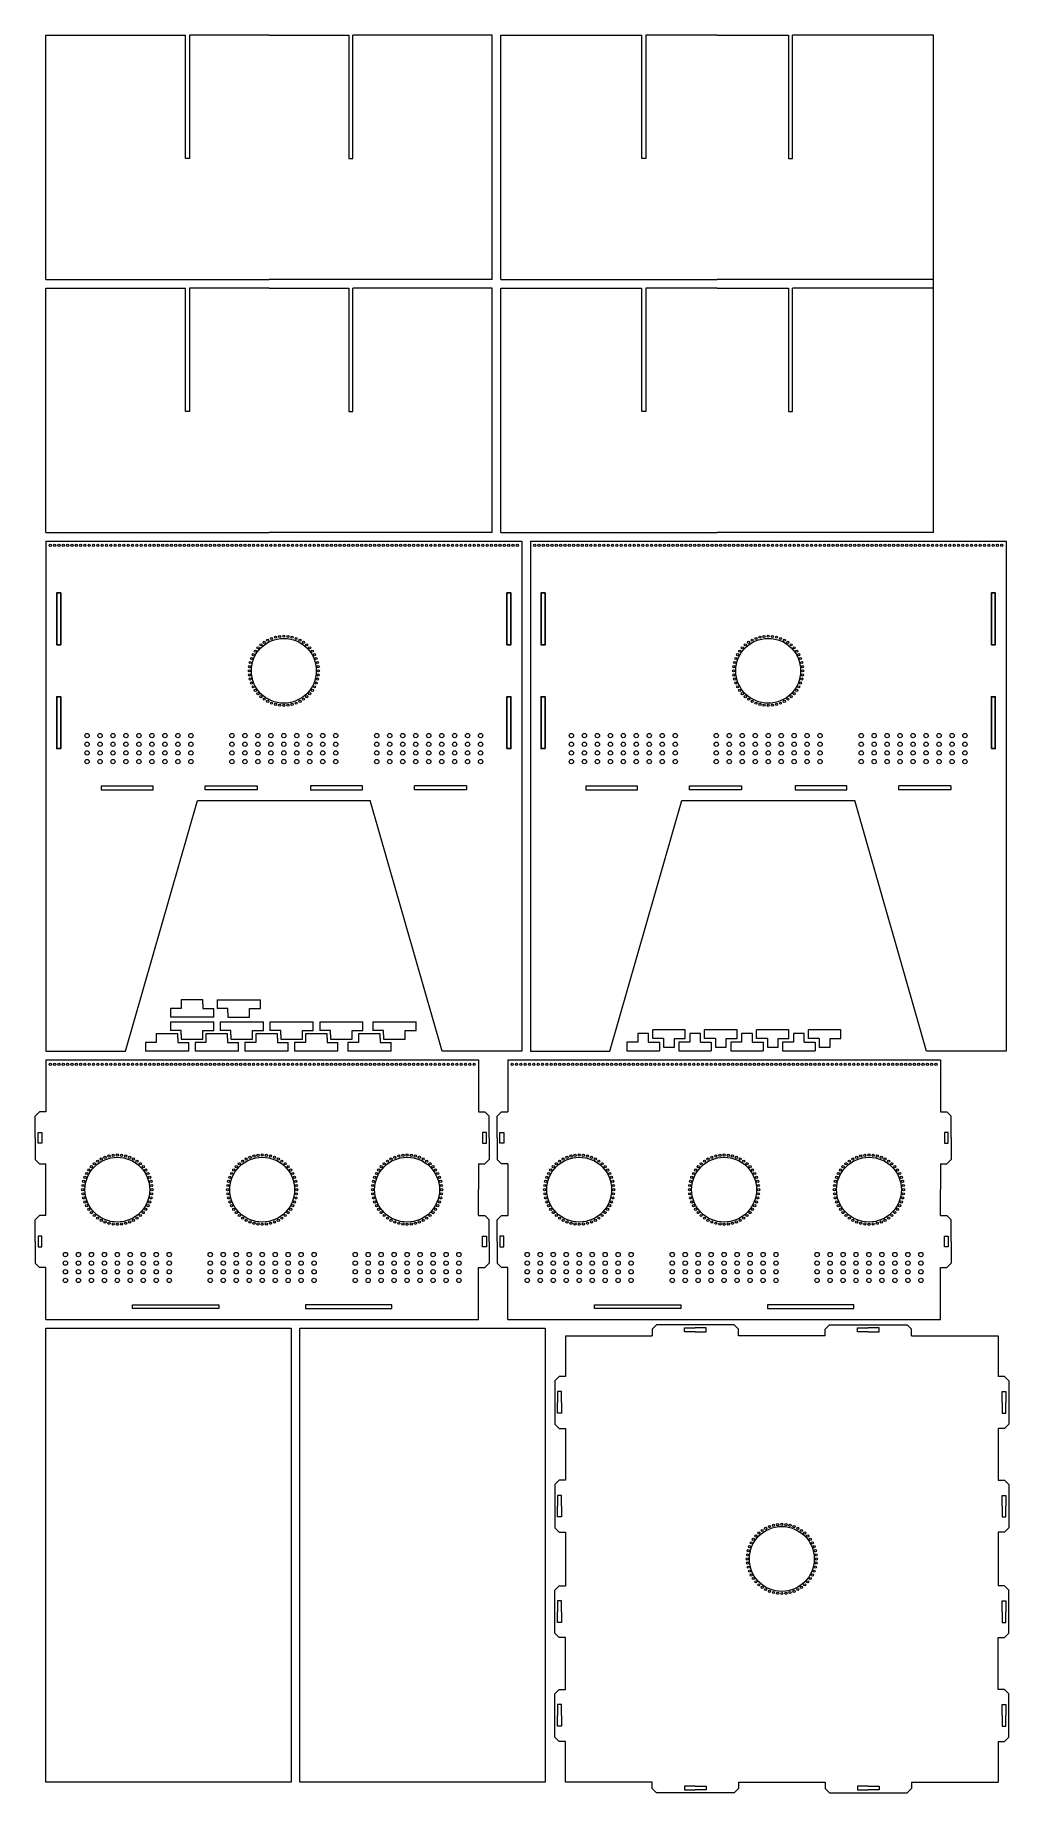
# Model space of a CAD drawing. Header units: millimetres. Extents: x -25 to 2226, y -1075 to 2990.
import ezdxf

# ---------------------------------------------------------------- set-up
doc = ezdxf.new("R2010")
doc.units = ezdxf.units.MM
doc.layers.get('0').update_dxf_attribs({"color": 18, "true_color": 0x000000})

msp = doc.modelspace()

# ---------------------------------------------------------------- linework, layer by layer
at = {"color": 1, "lineweight": 0, "true_color": 0xff0000}
for p, q in [((0, 2990), (322.5, 2990)), ((0, 2425), (0, 2990)), ((322.5, 2705), (322.5, 2990)), ((331.5, 2990), (331.5, 2705)), ((516, 2990), (331.5, 2990)), ((516, 2990), (700.5, 2990)), ((700.5, 2990), (700.5, 2705)), ((1032, 2990), (709.5, 2990)), ((709.5, 2705), (709.5, 2990)), ((1032, 2425), (1032, 2990)), ((1052, 2990), (1378, 2990)), ((1052, 2425), (1052, 2990)), ((1378, 2705), (1378, 2990)), ((1387, 2990), (1387, 2705)), ((1552, 2990), (1387, 2990)), ((1552, 2990), (1717, 2990)), ((1717, 2990), (1717, 2705)), ((2052, 2990), (1726, 2990)), ((1726, 2705), (1726, 2990)), ((2052, 2425), (2052, 2990)), ((331.5, 2705), (322.5, 2705)), ((700.5, 2705), (709.5, 2705)), ((1387, 2705), (1378, 2705)), ((1717, 2705), (1726, 2705)), ((0, 2425), (516, 2425)), ((0, 2405), (322.5, 2405)), ((0, 1840), (0, 2405)), ((322.5, 2120), (322.5, 2405)), ((331.5, 2405), (331.5, 2120)), ((516, 2405), (331.5, 2405)), ((1032, 2425), (516, 2425)), ((516, 2405), (700.5, 2405)), ((700.5, 2405), (700.5, 2120)), ((1032, 2405), (709.5, 2405)), ((709.5, 2120), (709.5, 2405)), ((1032, 1840), (1032, 2405)), ((1052, 2425), (1552, 2425)), ((1052, 2405), (1378, 2405)), ((1052, 1840), (1052, 2405)), ((1378, 2120), (1378, 2405)), ((1387, 2405), (1387, 2120)), ((1552, 2405), (1387, 2405)), ((2052, 2425), (1552, 2425)), ((1552, 2405), (1717, 2405)), ((1717, 2405), (1717, 2120)), ((2052, 2405), (1726, 2405)), ((1726, 2120), (1726, 2405)), ((2052, 2405), (2052, 2425)), ((2052, 1840), (2052, 2405)), ((331.5, 2120), (322.5, 2120)), ((700.5, 2120), (709.5, 2120)), ((1387, 2120), (1378, 2120)), ((1717, 2120), (1726, 2120)), ((0, 1840), (516, 1840)), ((1032, 1840), (516, 1840)), ((1052, 1840), (1552, 1840)), ((2052, 1840), (1552, 1840)), ((0, 1820), (0, 640)), ((0, 1820), (1100, 1820)), ((1100, 1820), (1100, 640)), ((1120, 1820), (1120, 640)), ((1120, 1820), (2220, 1820)), ((2220, 1820), (2220, 640)), ((128, 1254), (248, 1254)), ((128, 1254), (128, 1245)), ((128, 1245), (248, 1245)), ((184, 640), (350, 1220)), ((248, 1245), (248, 1254)), ((350, 1220), (750, 1220)), ((368, 1254), (488, 1254)), ((368, 1245), (368, 1254)), ((488, 1245), (368, 1245)), ((488, 1254), (488, 1245)), ((612, 1254), (612, 1245)), ((732, 1254), (612, 1254)), ((612, 1245), (732, 1245)), ((732, 1245), (732, 1254)), ((916, 640), (750, 1220)), ((972, 1254), (852, 1254)), ((852, 1245), (852, 1254)), ((972, 1245), (852, 1245)), ((972, 1254), (972, 1245)), ((1248, 1254), (1368, 1254)), ((1248, 1254), (1248, 1245)), ((1248, 1245), (1368, 1245)), ((1304, 640), (1470, 1220)), ((1368, 1245), (1368, 1254)), ((1470, 1220), (1870, 1220)), ((1488, 1254), (1608, 1254)), ((1488, 1245), (1488, 1254)), ((1608, 1245), (1488, 1245)), ((1608, 1254), (1608, 1245)), ((1732, 1254), (1732, 1245)), ((1852, 1254), (1732, 1254)), ((1732, 1245), (1852, 1245)), ((1852, 1245), (1852, 1254)), ((2036, 640), (1870, 1220)), ((2092, 1254), (1972, 1254)), ((1972, 1245), (1972, 1254)), ((2092, 1245), (1972, 1245)), ((2092, 1254), (2092, 1245)), ((287.9, 739), (287.9, 719)), ((312.9, 739), (287.9, 739)), ((312.9, 759), (312.9, 749)), ((362.9, 759), (312.9, 759)), ((312.9, 749), (312.9, 739)), ((362.9, 749), (362.9, 759)), ((362.9, 749), (362.9, 739)), ((362.9, 739), (387.9, 739)), ((387.9, 719), (387.9, 739)), ((395.8, 759), (495.8, 759)), ((395.8, 759), (395.8, 739)), ((420.8, 739), (395.8, 739)), ((420.8, 729), (420.8, 739)), ((470.8, 739), (495.8, 739)), ((470.8, 729), (470.8, 739)), ((495.8, 739), (495.8, 759)), ((387.9, 719), (287.9, 719)), ((287.9, 708), (387.9, 708)), ((287.9, 708), (287.9, 688)), ((387.9, 688), (387.9, 708)), ((402.8, 708), (502.8, 708)), ((402.8, 708), (402.8, 688)), ((420.8, 729), (420.8, 719)), ((420.8, 719), (470.8, 719)), ((470.8, 719), (470.8, 729)), ((502.8, 688), (502.8, 708)), ((517.9, 708), (617.9, 708)), ((517.9, 708), (517.9, 688)), ((617.9, 688), (617.9, 708)), ((632.9, 708), (732.9, 708)), ((632.9, 708), (632.9, 688)), ((732.9, 688), (732.9, 708)), ((755.8, 708), (855.8, 708)), ((755.8, 708), (755.8, 688)), ((855.8, 688), (855.8, 708)), ((230, 660), (230, 640)), ((255, 660), (230, 660)), ((255, 680), (255, 670)), ((305, 680), (255, 680)), ((255, 670), (255, 660)), ((312.9, 688), (287.9, 688)), ((305, 670), (305, 680)), ((305, 670), (305, 660)), ((305, 660), (330, 660)), ((312.9, 678), (312.9, 688)), ((312.9, 678), (312.9, 668)), ((312.9, 668), (362.9, 668)), ((330, 640), (330, 660)), ((344.9, 660), (344.9, 640)), ((369.9, 660), (344.9, 660)), ((362.9, 688), (387.9, 688)), ((362.9, 678), (362.9, 688)), ((362.9, 668), (362.9, 678)), ((369.9, 680), (369.9, 670)), ((419.9, 680), (369.9, 680)), ((369.9, 670), (369.9, 660)), ((427.8, 688), (402.8, 688)), ((419.9, 670), (419.9, 680)), ((419.9, 670), (419.9, 660)), ((419.9, 660), (444.9, 660)), ((427.8, 678), (427.8, 688)), ((427.8, 678), (427.8, 668)), ((427.8, 668), (477.8, 668)), ((444.9, 640), (444.9, 660)), ((460, 660), (460, 640)), ((485, 660), (460, 660)), ((477.8, 688), (502.8, 688)), ((477.8, 678), (477.8, 688)), ((477.8, 668), (477.8, 678)), ((485, 680), (485, 670)), ((535, 680), (485, 680)), ((485, 670), (485, 660)), ((542.9, 688), (517.9, 688)), ((535, 670), (535, 680)), ((535, 670), (535, 660)), ((535, 660), (560, 660)), ((542.9, 678), (542.9, 688)), ((542.9, 678), (542.9, 668)), ((542.9, 668), (592.9, 668)), ((560, 640), (560, 660)), ((575, 660), (575, 640)), ((600, 660), (575, 660)), ((592.9, 688), (617.9, 688)), ((592.9, 678), (592.9, 688)), ((592.9, 668), (592.9, 678)), ((600, 680), (600, 670)), ((650, 680), (600, 680)), ((600, 670), (600, 660)), ((657.9, 688), (632.9, 688)), ((650, 670), (650, 680)), ((650, 670), (650, 660)), ((650, 660), (675, 660)), ((657.9, 678), (657.9, 688)), ((657.9, 678), (657.9, 668)), ((657.9, 668), (707.9, 668)), ((675, 640), (675, 660)), ((697.9, 660), (697.9, 640)), ((722.9, 660), (697.9, 660)), ((707.9, 688), (732.9, 688)), ((707.9, 678), (707.9, 688)), ((707.9, 668), (707.9, 678)), ((722.9, 680), (722.9, 670)), ((772.9, 680), (722.9, 680)), ((722.9, 670), (722.9, 660)), ((780.8, 688), (755.8, 688)), ((772.9, 670), (772.9, 680)), ((772.9, 670), (772.9, 660)), ((772.9, 660), (797.9, 660)), ((780.8, 678), (780.8, 688)), ((780.8, 678), (780.8, 668)), ((780.8, 668), (830.8, 668)), ((797.9, 640), (797.9, 660)), ((830.8, 688), (855.8, 688)), ((830.8, 678), (830.8, 688)), ((830.8, 668), (830.8, 678)), ((1343.4, 661.3), (1343.4, 641.3)), ((1368.4, 661.3), (1343.4, 661.3)), ((1368.4, 681.3), (1368.4, 661.3)), ((1393.4, 681.3), (1368.4, 681.3)), ((1393.4, 661.3), (1393.4, 681.3)), ((1393.4, 661.3), (1418.4, 661.3)), ((1403, 669.3), (1403, 689.3)), ((1478, 689.3), (1403, 689.3)), ((1428, 669.3), (1403, 669.3)), ((1418.4, 661.3), (1418.4, 641.3)), ((1428, 669.3), (1428, 649.3)), ((1453, 669.3), (1478, 669.3)), ((1453, 649.3), (1453, 669.3)), ((1463.4, 661.3), (1463.4, 641.3)), ((1488.4, 661.3), (1463.4, 661.3)), ((1478, 669.3), (1478, 689.3)), ((1488.4, 681.3), (1488.4, 661.3)), ((1513.4, 681.3), (1488.4, 681.3)), ((1513.4, 661.3), (1513.4, 681.3)), ((1513.4, 661.3), (1538.4, 661.3)), ((1523, 669.3), (1523, 689.3)), ((1598, 689.3), (1523, 689.3)), ((1548, 669.3), (1523, 669.3)), ((1538.4, 661.3), (1538.4, 641.3)), ((1548, 669.3), (1548, 649.3)), ((1573, 669.3), (1598, 669.3)), ((1573, 649.3), (1573, 669.3)), ((1583.4, 661.3), (1583.4, 641.3)), ((1608.4, 661.3), (1583.4, 661.3)), ((1598, 669.3), (1598, 689.3)), ((1608.4, 681.3), (1608.4, 661.3)), ((1633.4, 681.3), (1608.4, 681.3)), ((1633.4, 661.3), (1633.4, 681.3)), ((1633.4, 661.3), (1658.4, 661.3)), ((1643, 669.3), (1643, 689.3)), ((1718, 689.3), (1643, 689.3)), ((1668, 669.3), (1643, 669.3)), ((1658.4, 661.3), (1658.4, 641.3)), ((1668, 669.3), (1668, 649.3)), ((1693, 669.3), (1718, 669.3)), ((1693, 649.3), (1693, 669.3)), ((1703.4, 661.3), (1703.4, 641.3)), ((1728.4, 661.3), (1703.4, 661.3)), ((1718, 669.3), (1718, 689.3)), ((1728.4, 681.3), (1728.4, 661.3)), ((1753.4, 681.3), (1728.4, 681.3)), ((1753.4, 661.3), (1753.4, 681.3)), ((1753.4, 661.3), (1778.4, 661.3)), ((1763, 669.3), (1763, 689.3)), ((1838, 689.3), (1763, 689.3)), ((1788, 669.3), (1763, 669.3)), ((1778.4, 661.3), (1778.4, 641.3)), ((1788, 669.3), (1788, 649.3)), ((1813, 669.3), (1838, 669.3)), ((1813, 649.3), (1813, 669.3)), ((1838, 669.3), (1838, 689.3)), ((0, 640), (184, 640)), ((0, 620), (0, 500)), ((0, 620), (1000, 620)), ((330, 640), (230, 640)), ((444.9, 640), (344.9, 640)), ((560, 640), (460, 640)), ((675, 640), (575, 640)), ((797.9, 640), (697.9, 640)), ((1100, 640), (916, 640)), ((1000, 620), (1000, 500)), ((1068, 620), (1068, 500)), ((1068, 620), (2068, 620)), ((1120, 640), (1304, 640)), ((1343.4, 641.3), (1418.4, 641.3)), ((1428, 649.3), (1453, 649.3)), ((1463.4, 641.3), (1538.4, 641.3)), ((1548, 649.3), (1573, 649.3)), ((1583.4, 641.3), (1658.4, 641.3)), ((1668, 649.3), (1693, 649.3)), ((1703.4, 641.3), (1778.4, 641.3)), ((1788, 649.3), (1813, 649.3)), ((2220, 640), (2036, 640)), ((2068, 620), (2068, 500)), ((-15, 500), (-25, 490)), ((-25, 440), (-25, 490)), ((0, 500), (-15, 500)), ((1000, 500), (1015, 500)), ((1015, 500), (1025, 490)), ((1025, 440), (1025, 490)), ((1053, 500), (1043, 490)), ((1043, 440), (1043, 490)), ((1053, 500), (1068, 500)), ((2068, 500), (2083, 500)), ((2083, 500), (2093, 490)), ((2093, 440), (2093, 490)), ((-18.3, 452.5), (-9.3, 452.5)), ((-18.3, 427.5), (-18.3, 452.5)), ((-9.3, 452.5), (-9.3, 440)), ((1009.3, 452.5), (1009.3, 440)), ((1018.3, 452.5), (1009.3, 452.5)), ((1018.3, 427.5), (1018.3, 452.5)), ((1049.7, 452.5), (1058.7, 452.5)), ((1049.7, 427.5), (1049.7, 452.5)), ((1058.7, 452.5), (1058.7, 440)), ((2077.3, 452.5), (2077.3, 440)), ((2086.3, 452.5), (2077.3, 452.5)), ((2086.3, 427.5), (2086.3, 452.5)), ((-25, 440), (-25, 390)), ((-9.3, 427.5), (-18.3, 427.5)), ((-9.3, 440), (-9.3, 427.5)), ((1009.3, 440), (1009.3, 427.5)), ((1009.3, 427.5), (1018.3, 427.5)), ((1025, 440), (1025, 390)), ((1043, 440), (1043, 390)), ((1058.7, 427.5), (1049.7, 427.5)), ((1058.7, 440), (1058.7, 427.5)), ((2077.3, 440), (2077.3, 427.5)), ((2077.3, 427.5), (2086.3, 427.5)), ((2093, 440), (2093, 390)), ((-25, 390), (-15, 380)), ((-15, 380), (0, 380)), ((0, 320), (0, 380)), ((1000, 380), (1000, 320)), ((1000, 380), (1015, 380)), ((1025, 390), (1015, 380)), ((1043, 390), (1053, 380)), ((1068, 380), (1053, 380)), ((1068, 380), (1068, 320)), ((2068, 380), (2068, 320)), ((2068, 380), (2083, 380)), ((2093, 390), (2083, 380)), ((0, 260), (0, 320)), ((1000, 260), (1000, 320)), ((1068, 320), (1068, 260)), ((2068, 260), (2068, 320)), ((-25, 250), (-15, 260)), ((-25, 200), (-25, 250)), ((0, 260), (-15, 260)), ((1000, 260), (1015, 260)), ((1025, 250), (1015, 260)), ((1025, 200), (1025, 250)), ((1043, 250), (1053, 260)), ((1043, 200), (1043, 250)), ((1053, 260), (1068, 260)), ((2068, 260), (2083, 260)), ((2093, 250), (2083, 260)), ((2093, 200), (2093, 250)), ((-18.3, 212.5), (-18.3, 187.5)), ((-9.3, 212.5), (-18.3, 212.5)), ((-9.3, 200), (-9.3, 212.5)), ((1009.3, 212.5), (1018.3, 212.5)), ((1009.3, 200), (1009.3, 212.5)), ((1018.3, 212.5), (1018.3, 187.5)), ((1049.7, 212.5), (1049.7, 187.5)), ((1058.7, 212.5), (1049.7, 212.5)), ((1058.7, 200), (1058.7, 212.5)), ((2077.3, 212.5), (2086.3, 212.5)), ((2077.3, 200), (2077.3, 212.5)), ((2086.3, 212.5), (2086.3, 187.5)), ((-25, 200), (-25, 150)), ((-18.3, 187.5), (-9.3, 187.5)), ((-9.3, 187.5), (-9.3, 200)), ((1009.3, 187.5), (1009.3, 200)), ((1018.3, 187.5), (1009.3, 187.5)), ((1025, 200), (1025, 150)), ((1043, 200), (1043, 150)), ((1049.7, 187.5), (1058.7, 187.5)), ((1058.7, 187.5), (1058.7, 200)), ((2077.3, 187.5), (2077.3, 200)), ((2086.3, 187.5), (2077.3, 187.5)), ((2093, 200), (2093, 150)), ((-15, 140), (-25, 150)), ((0, 140), (-15, 140)), ((0, 20), (0, 140)), ((1000, 20), (1000, 140)), ((1000, 140), (1015, 140)), ((1015, 140), (1025, 150)), ((1053, 140), (1043, 150)), ((1068, 140), (1053, 140)), ((1068, 20), (1068, 140)), ((2068, 20), (2068, 140)), ((2068, 140), (2083, 140)), ((2083, 140), (2093, 150)), ((200, 54), (400, 54)), ((200, 45), (200, 54)), ((400, 45), (200, 45)), ((400, 54), (400, 45)), ((600, 54), (600, 45)), ((800, 54), (600, 54)), ((600, 45), (800, 45)), ((800, 45), (800, 54)), ((1268, 54), (1468, 54)), ((1268, 45), (1268, 54)), ((1468, 45), (1268, 45)), ((1468, 54), (1468, 45)), ((1668, 54), (1668, 45)), ((1868, 54), (1668, 54)), ((1668, 45), (1868, 45)), ((1868, 45), (1868, 54)), ((0, 20), (1000, 20)), ((1068, 20), (2068, 20)), ((1401.4, -3), (1411.4, 7)), ((1591.4, 7), (1411.4, 7)), ((1476.4, 0.3), (1501.4, 0.3)), ((1476.4, -8.7), (1476.4, 0.3)), ((1526.4, 0.3), (1501.4, 0.3)), ((1526.4, -8.7), (1526.4, 0.3)), ((1591.4, 7), (1601.4, -3)), ((1801.4, -3), (1811.4, 7)), ((1811.4, 7), (1991.4, 7)), ((1876.4, 0.3), (1901.4, 0.3)), ((1876.4, -8.7), (1876.4, 0.3)), ((1926.4, 0.3), (1901.4, 0.3)), ((1926.4, -8.7), (1926.4, 0.3)), ((1991.4, 7), (2001.4, -3)), ((1201.4, -18), (1401.4, -18)), ((1201.4, -18), (1201.4, -112)), ((1401.4, -3), (1401.4, -18)), ((1501.4, -8.7), (1476.4, -8.7)), ((1501.4, -8.7), (1526.4, -8.7)), ((1601.4, -18), (1601.4, -3)), ((1801.4, -18), (1601.4, -18)), ((1801.4, -18), (1801.4, -3)), ((1901.4, -8.7), (1876.4, -8.7)), ((1901.4, -8.7), (1926.4, -8.7)), ((2001.4, -18), (2001.4, -3)), ((2001.4, -18), (2201.4, -18)), ((2201.4, -18), (2201.4, -112)), ((1186.4, -112), (1176.4, -122)), ((1201.4, -112), (1186.4, -112)), ((2216.4, -112), (2201.4, -112)), ((2216.4, -112), (2226.4, -122)), ((1176.4, -122), (1176.4, -222)), ((1183.1, -147), (1183.1, -172)), ((1192.1, -147), (1183.1, -147)), ((1192.1, -172), (1192.1, -147)), ((2210.7, -147), (2219.7, -147)), ((2210.7, -172), (2210.7, -147)), ((2219.7, -147), (2219.7, -172)), ((2226.4, -122), (2226.4, -222)), ((1183.1, -197), (1183.1, -172)), ((1192.1, -197), (1183.1, -197)), ((1192.1, -172), (1192.1, -197)), ((2210.7, -172), (2210.7, -197)), ((2210.7, -197), (2219.7, -197)), ((2219.7, -197), (2219.7, -172)), ((1176.4, -222), (1186.4, -232)), ((1186.4, -232), (1201.4, -232)), ((1201.4, -232), (1201.4, -352)), ((2201.4, -232), (2201.4, -352)), ((2216.4, -232), (2201.4, -232)), ((2226.4, -222), (2216.4, -232)), ((1186.4, -352), (1176.4, -362)), ((1176.4, -362), (1176.4, -462)), ((1201.4, -352), (1186.4, -352)), ((2201.4, -352), (2216.4, -352)), ((2216.4, -352), (2226.4, -362)), ((2226.4, -362), (2226.4, -462)), ((1183.1, -387), (1183.1, -412)), ((1192.1, -387), (1183.1, -387)), ((1192.1, -412), (1192.1, -387)), ((2210.7, -387), (2219.7, -387)), ((2210.7, -412), (2210.7, -387)), ((2219.7, -387), (2219.7, -412)), ((1183.1, -437), (1183.1, -412)), ((1192.1, -437), (1183.1, -437)), ((1192.1, -412), (1192.1, -437)), ((2210.7, -412), (2210.7, -437)), ((2210.7, -437), (2219.7, -437)), ((2219.7, -437), (2219.7, -412)), ((1186.4, -472), (1176.4, -462)), ((1186.4, -472), (1201.4, -472)), ((1201.4, -472), (1201.4, -596)), ((2201.4, -472), (2201.4, -596)), ((2216.4, -472), (2201.4, -472)), ((2226.4, -462), (2216.4, -472)), ((1186.4, -596), (1176.4, -606)), ((1176.4, -706), (1176.4, -606)), ((1186.4, -596), (1201.4, -596)), ((2216.4, -596), (2201.4, -596)), ((2216.4, -596), (2226.4, -606)), ((2226.4, -706), (2226.4, -606)), ((1183.1, -631), (1183.1, -656)), ((1192.1, -631), (1183.1, -631)), ((1192.1, -656), (1192.1, -631)), ((2210.7, -631), (2219.7, -631)), ((2210.7, -656), (2210.7, -631)), ((2219.7, -631), (2219.7, -656)), ((1183.1, -681), (1183.1, -656)), ((1192.1, -681), (1183.1, -681)), ((1192.1, -656), (1192.1, -681)), ((2210.7, -656), (2210.7, -681)), ((2210.7, -681), (2219.7, -681)), ((2219.7, -681), (2219.7, -656)), ((1176.4, -706), (1186.4, -716)), ((1201.4, -716), (1186.4, -716)), ((1201.4, -836), (1201.4, -716)), ((2201.4, -716), (2216.4, -716)), ((2201.4, -836), (2201.4, -716)), ((2226.4, -706), (2216.4, -716)), ((1186.4, -836), (1176.4, -846)), ((1176.4, -946), (1176.4, -846)), ((1186.4, -836), (1201.4, -836)), ((2216.4, -836), (2201.4, -836)), ((2216.4, -836), (2226.4, -846)), ((2226.4, -946), (2226.4, -846)), ((1183.1, -871), (1183.1, -896)), ((1192.1, -871), (1183.1, -871)), ((1192.1, -896), (1192.1, -871)), ((2210.7, -871), (2219.7, -871)), ((2210.7, -896), (2210.7, -871)), ((2219.7, -871), (2219.7, -896)), ((1183.1, -921), (1183.1, -896)), ((1192.1, -921), (1183.1, -921)), ((1192.1, -896), (1192.1, -921)), ((2210.7, -896), (2210.7, -921)), ((2210.7, -921), (2219.7, -921)), ((2219.7, -921), (2219.7, -896)), ((1176.4, -946), (1186.4, -956)), ((1201.4, -956), (1186.4, -956)), ((1201.4, -1050), (1201.4, -956)), ((2201.4, -956), (2201.4, -1050)), ((2201.4, -956), (2216.4, -956)), ((2216.4, -956), (2226.4, -946)), ((1401.4, -1050), (1201.4, -1050)), ((1401.4, -1065), (1401.4, -1050)), ((1601.4, -1050), (1601.4, -1065)), ((1601.4, -1050), (1801.4, -1050)), ((1801.4, -1050), (1801.4, -1065)), ((2001.4, -1050), (2001.4, -1065)), ((2001.4, -1050), (2201.4, -1050)), ((1401.4, -1065), (1411.4, -1075)), ((1591.4, -1075), (1411.4, -1075)), ((1476.4, -1059.3), (1476.4, -1068.3)), ((1501.4, -1059.3), (1476.4, -1059.3)), ((1476.4, -1068.3), (1501.4, -1068.3)), ((1501.4, -1059.3), (1526.4, -1059.3)), ((1526.4, -1068.3), (1501.4, -1068.3)), ((1526.4, -1059.3), (1526.4, -1068.3)), ((1591.4, -1075), (1601.4, -1065)), ((1801.4, -1065), (1811.4, -1075)), ((1811.4, -1075), (1991.4, -1075)), ((1876.4, -1059.3), (1876.4, -1068.3)), ((1901.4, -1059.3), (1876.4, -1059.3)), ((1876.4, -1068.3), (1901.4, -1068.3)), ((1901.4, -1059.3), (1926.4, -1059.3)), ((1926.4, -1068.3), (1901.4, -1068.3)), ((1926.4, -1059.3), (1926.4, -1068.3)), ((1991.4, -1075), (2001.4, -1065))]:
    msp.add_line(p, q, dxfattribs=at)
at = {"color": 1, "true_color": 0xff0000}
for points in [[(34, 1580), (25, 1580), (25, 1700), (34, 1700)], [(1066, 1580), (1075, 1580), (1075, 1700), (1066, 1700)], [(1154, 1580), (1145, 1580), (1145, 1700), (1154, 1700)], [(2186, 1580), (2195, 1580), (2195, 1700), (2186, 1700)], [(34, 1340), (25, 1340), (25, 1460), (34, 1460)], [(1066, 1340), (1075, 1340), (1075, 1460), (1066, 1460)], [(1154, 1340), (1145, 1340), (1145, 1460), (1154, 1460)], [(2186, 1340), (2195, 1340), (2195, 1460), (2186, 1460)]]:
    msp.add_lwpolyline(points, close=True, dxfattribs=at)
at = {"color": 1, "lineweight": 0, "true_color": 0xff0000}
for centre, radius in [((10, 1810), 2.5), ((20, 1810), 2.5), ((30, 1810), 2.5), ((40, 1810), 2.5), ((50, 1810), 2.5), ((60, 1810), 2.5), ((70, 1810), 2.5), ((80, 1810), 2.5), ((90, 1810), 2.5), ((100, 1810), 2.5), ((110, 1810), 2.5), ((120, 1810), 2.5), ((130, 1810), 2.5), ((140, 1810), 2.5), ((150, 1810), 2.5), ((160, 1810), 2.5), ((170, 1810), 2.5), ((180, 1810), 2.5), ((190, 1810), 2.5), ((200, 1810), 2.5), ((210, 1810), 2.5), ((220, 1810), 2.5), ((230, 1810), 2.5), ((240, 1810), 2.5), ((250, 1810), 2.5), ((260, 1810), 2.5), ((270, 1810), 2.5), ((280, 1810), 2.5), ((290, 1810), 2.5), ((300, 1810), 2.5), ((310, 1810), 2.5), ((320, 1810), 2.5), ((330, 1810), 2.5), ((340, 1810), 2.5), ((350, 1810), 2.5), ((360, 1810), 2.5), ((370, 1810), 2.5), ((380, 1810), 2.5), ((390, 1810), 2.5), ((400, 1810), 2.5), ((410, 1810), 2.5), ((420, 1810), 2.5), ((430, 1810), 2.5), ((440, 1810), 2.5), ((450, 1810), 2.5), ((460, 1810), 2.5), ((470, 1810), 2.5), ((480, 1810), 2.5), ((490, 1810), 2.5), ((500, 1810), 2.5), ((510, 1810), 2.5), ((520, 1810), 2.5), ((530, 1810), 2.5), ((540, 1810), 2.5), ((550, 1810), 2.5), ((560, 1810), 2.5), ((570, 1810), 2.5), ((580, 1810), 2.5), ((590, 1810), 2.5), ((600, 1810), 2.5), ((610, 1810), 2.5), ((620, 1810), 2.5), ((630, 1810), 2.5), ((640, 1810), 2.5), ((650, 1810), 2.5), ((660, 1810), 2.5), ((670, 1810), 2.5), ((680, 1810), 2.5), ((690, 1810), 2.5), ((700, 1810), 2.5), ((710, 1810), 2.5), ((720, 1810), 2.5), ((730, 1810), 2.5), ((740, 1810), 2.5), ((750, 1810), 2.5), ((760, 1810), 2.5), ((770, 1810), 2.5), ((780, 1810), 2.5), ((790, 1810), 2.5), ((800, 1810), 2.5), ((810, 1810), 2.5), ((820, 1810), 2.5), ((830, 1810), 2.5), ((840, 1810), 2.5), ((850, 1810), 2.5), ((860, 1810), 2.5), ((870, 1810), 2.5), ((880, 1810), 2.5), ((890, 1810), 2.5), ((900, 1810), 2.5), ((910, 1810), 2.5), ((920, 1810), 2.5), ((930, 1810), 2.5), ((940, 1810), 2.5), ((950, 1810), 2.5), ((960, 1810), 2.5), ((970, 1810), 2.5), ((980, 1810), 2.5), ((990, 1810), 2.5), ((1000, 1810), 2.5), ((1010, 1810), 2.5), ((1020, 1810), 2.5), ((1030, 1810), 2.5), ((1040, 1810), 2.5), ((1050, 1810), 2.5), ((1060, 1810), 2.5), ((1070, 1810), 2.5), ((1080, 1810), 2.5), ((1090, 1810), 2.5), ((1130, 1810), 2.5), ((1140, 1810), 2.5), ((1150, 1810), 2.5), ((1160, 1810), 2.5), ((1170, 1810), 2.5), ((1180, 1810), 2.5), ((1190, 1810), 2.5), ((1200, 1810), 2.5), ((1210, 1810), 2.5), ((1220, 1810), 2.5), ((1230, 1810), 2.5), ((1240, 1810), 2.5), ((1250, 1810), 2.5), ((1260, 1810), 2.5), ((1270, 1810), 2.5), ((1280, 1810), 2.5), ((1290, 1810), 2.5), ((1300, 1810), 2.5), ((1310, 1810), 2.5), ((1320, 1810), 2.5), ((1330, 1810), 2.5), ((1340, 1810), 2.5), ((1350, 1810), 2.5), ((1360, 1810), 2.5), ((1370, 1810), 2.5), ((1380, 1810), 2.5), ((1390, 1810), 2.5), ((1400, 1810), 2.5), ((1410, 1810), 2.5), ((1420, 1810), 2.5), ((1430, 1810), 2.5), ((1440, 1810), 2.5), ((1450, 1810), 2.5), ((1460, 1810), 2.5), ((1470, 1810), 2.5), ((1480, 1810), 2.5), ((1490, 1810), 2.5), ((1500, 1810), 2.5), ((1510, 1810), 2.5), ((1520, 1810), 2.5), ((1530, 1810), 2.5), ((1540, 1810), 2.5), ((1550, 1810), 2.5), ((1560, 1810), 2.5), ((1570, 1810), 2.5), ((1580, 1810), 2.5), ((1590, 1810), 2.5), ((1600, 1810), 2.5), ((1610, 1810), 2.5), ((1620, 1810), 2.5), ((1630, 1810), 2.5), ((1640, 1810), 2.5), ((1650, 1810), 2.5), ((1660, 1810), 2.5), ((1670, 1810), 2.5), ((1680, 1810), 2.5), ((1690, 1810), 2.5), ((1700, 1810), 2.5), ((1710, 1810), 2.5), ((1720, 1810), 2.5), ((1730, 1810), 2.5), ((1740, 1810), 2.5), ((1750, 1810), 2.5), ((1760, 1810), 2.5), ((1770, 1810), 2.5), ((1780, 1810), 2.5), ((1790, 1810), 2.5), ((1800, 1810), 2.5), ((1810, 1810), 2.5), ((1820, 1810), 2.5), ((1830, 1810), 2.5), ((1840, 1810), 2.5), ((1850, 1810), 2.5), ((1860, 1810), 2.5), ((1870, 1810), 2.5), ((1880, 1810), 2.5), ((1890, 1810), 2.5), ((1900, 1810), 2.5), ((1910, 1810), 2.5), ((1920, 1810), 2.5), ((1930, 1810), 2.5), ((1940, 1810), 2.5), ((1950, 1810), 2.5), ((1960, 1810), 2.5), ((1970, 1810), 2.5), ((1980, 1810), 2.5), ((1990, 1810), 2.5), ((2000, 1810), 2.5), ((2010, 1810), 2.5), ((2020, 1810), 2.5), ((2030, 1810), 2.5), ((2040, 1810), 2.5), ((2050, 1810), 2.5), ((2060, 1810), 2.5), ((2070, 1810), 2.5), ((2080, 1810), 2.5), ((2090, 1810), 2.5), ((2100, 1810), 2.5), ((2110, 1810), 2.5), ((2120, 1810), 2.5), ((2130, 1810), 2.5), ((2140, 1810), 2.5), ((2150, 1810), 2.5), ((2160, 1810), 2.5), ((2170, 1810), 2.5), ((2180, 1810), 2.5), ((2190, 1810), 2.5), ((2200, 1810), 2.5), ((2210, 1810), 2.5), ((550, 1520), 75), ((504.6, 1585.8), 2.5), ((512.8, 1590.8), 2.5), ((521.6, 1594.8), 2.5), ((530.9, 1597.7), 2.5), ((540.4, 1599.4), 2.5), ((550, 1600), 2.5), ((559.6, 1599.4), 2.5), ((569.1, 1597.7), 2.5), ((578.4, 1594.8), 2.5), ((587.2, 1590.8), 2.5), ((595.4, 1585.8), 2.5), ((1670, 1520), 75), ((1624.6, 1585.8), 2.5), ((1632.8, 1590.8), 2.5), ((1641.6, 1594.8), 2.5), ((1650.9, 1597.7), 2.5), ((1660.4, 1599.4), 2.5), ((1670, 1600), 2.5), ((1679.6, 1599.4), 2.5), ((1689.1, 1597.7), 2.5), ((1698.4, 1594.8), 2.5), ((1707.2, 1590.8), 2.5), ((1715.4, 1585.8), 2.5), ((475.2, 1548.4), 2.5), ((479.2, 1557.2), 2.5), ((484.2, 1565.4), 2.5), ((490.1, 1573), 2.5), ((497, 1579.9), 2.5), ((603, 1579.9), 2.5), ((609.9, 1573), 2.5), ((615.8, 1565.4), 2.5), ((620.8, 1557.2), 2.5), ((624.8, 1548.4), 2.5), ((1595.2, 1548.4), 2.5), ((1599.2, 1557.2), 2.5), ((1604.2, 1565.4), 2.5), ((1610.1, 1573), 2.5), ((1617, 1579.9), 2.5), ((1723, 1579.9), 2.5), ((1729.9, 1573), 2.5), ((1735.8, 1565.4), 2.5), ((1740.8, 1557.2), 2.5), ((1744.8, 1548.4), 2.5), ((470, 1520), 2.5), ((470.6, 1529.6), 2.5), ((470.6, 1510.4), 2.5), ((472.3, 1539.1), 2.5), ((627.7, 1539.1), 2.5), ((629.4, 1529.6), 2.5), ((629.4, 1510.4), 2.5), ((630, 1520), 2.5), ((1590, 1520), 2.5), ((1590.6, 1529.6), 2.5), ((1590.6, 1510.4), 2.5), ((1592.3, 1539.1), 2.5), ((1747.7, 1539.1), 2.5), ((1749.4, 1529.6), 2.5), ((1749.4, 1510.4), 2.5), ((1750, 1520), 2.5), ((472.3, 1500.9), 2.5), ((475.2, 1491.6), 2.5), ((479.2, 1482.8), 2.5), ((484.2, 1474.6), 2.5), ((490.1, 1467), 2.5), ((609.9, 1467), 2.5), ((615.8, 1474.6), 2.5), ((620.8, 1482.8), 2.5), ((624.8, 1491.6), 2.5), ((627.7, 1500.9), 2.5), ((1592.3, 1500.9), 2.5), ((1595.2, 1491.6), 2.5), ((1599.2, 1482.8), 2.5), ((1604.2, 1474.6), 2.5), ((1610.1, 1467), 2.5), ((1729.9, 1467), 2.5), ((1735.8, 1474.6), 2.5), ((1740.8, 1482.8), 2.5), ((1744.8, 1491.6), 2.5), ((1747.7, 1500.9), 2.5), ((497, 1460.1), 2.5), ((504.6, 1454.2), 2.5), ((512.8, 1449.2), 2.5), ((521.6, 1445.2), 2.5), ((530.9, 1442.3), 2.5), ((540.4, 1440.6), 2.5), ((550, 1440), 2.5), ((559.6, 1440.6), 2.5), ((569.1, 1442.3), 2.5), ((578.4, 1445.2), 2.5), ((587.2, 1449.2), 2.5), ((595.4, 1454.2), 2.5), ((603, 1460.1), 2.5), ((1617, 1460.1), 2.5), ((1624.6, 1454.2), 2.5), ((1632.8, 1449.2), 2.5), ((1641.6, 1445.2), 2.5), ((1650.9, 1442.3), 2.5), ((1660.4, 1440.6), 2.5), ((1670, 1440), 2.5), ((1679.6, 1440.6), 2.5), ((1689.1, 1442.3), 2.5), ((1698.4, 1445.2), 2.5), ((1707.2, 1449.2), 2.5), ((1715.4, 1454.2), 2.5), ((1723, 1460.1), 2.5), ((95, 1370), 5), ((95, 1350), 5), ((125, 1370), 5), ((125, 1350), 5), ((155, 1370), 5), ((155, 1350), 5), ((185, 1370), 5), ((185, 1350), 5), ((215, 1370), 5), ((215, 1350), 5), ((245, 1370), 5), ((245, 1350), 5), ((275, 1370), 5), ((275, 1350), 5), ((305, 1370), 5), ((305, 1350), 5), ((335, 1370), 5), ((335, 1350), 5), ((430, 1370), 5), ((430, 1350), 5), ((460, 1370), 5), ((460, 1350), 5), ((490, 1370), 5), ((490, 1350), 5), ((520, 1370), 5), ((520, 1350), 5), ((550, 1370), 5), ((550, 1350), 5), ((580, 1370), 5), ((580, 1350), 5), ((610, 1370), 5), ((610, 1350), 5), ((640, 1370), 5), ((640, 1350), 5), ((670, 1370), 5), ((670, 1350), 5), ((765, 1370), 5), ((765, 1350), 5), ((795, 1370), 5), ((795, 1350), 5), ((825, 1370), 5), ((825, 1350), 5), ((855, 1370), 5), ((855, 1350), 5), ((885, 1370), 5), ((885, 1350), 5), ((915, 1370), 5), ((915, 1350), 5), ((945, 1370), 5), ((945, 1350), 5), ((975, 1370), 5), ((975, 1350), 5), ((1005, 1370), 5), ((1005, 1350), 5), ((1215, 1370), 5), ((1215, 1350), 5), ((1245, 1370), 5), ((1245, 1350), 5), ((1275, 1370), 5), ((1275, 1350), 5), ((1305, 1370), 5), ((1305, 1350), 5), ((1335, 1370), 5), ((1335, 1350), 5), ((1365, 1370), 5), ((1365, 1350), 5), ((1395, 1370), 5), ((1395, 1350), 5), ((1425, 1370), 5), ((1425, 1350), 5), ((1455, 1370), 5), ((1455, 1350), 5), ((1550, 1370), 5), ((1550, 1350), 5), ((1580, 1370), 5), ((1580, 1350), 5), ((1610, 1370), 5), ((1610, 1350), 5), ((1640, 1370), 5), ((1640, 1350), 5), ((1670, 1370), 5), ((1670, 1350), 5), ((1700, 1370), 5), ((1700, 1350), 5), ((1730, 1370), 5), ((1730, 1350), 5), ((1760, 1370), 5), ((1760, 1350), 5), ((1790, 1370), 5), ((1790, 1350), 5), ((1885, 1370), 5), ((1885, 1350), 5), ((1915, 1370), 5), ((1915, 1350), 5), ((1945, 1370), 5), ((1945, 1350), 5), ((1975, 1370), 5), ((1975, 1350), 5), ((2005, 1370), 5), ((2005, 1350), 5), ((2035, 1370), 5), ((2035, 1350), 5), ((2065, 1370), 5), ((2065, 1350), 5), ((2095, 1370), 5), ((2095, 1350), 5), ((2125, 1370), 5), ((2125, 1350), 5), ((95, 1330), 5), ((95, 1310), 5), ((125, 1330), 5), ((125, 1310), 5), ((155, 1330), 5), ((155, 1310), 5), ((185, 1330), 5), ((185, 1310), 5), ((215, 1330), 5), ((215, 1310), 5), ((245, 1330), 5), ((245, 1310), 5), ((275, 1330), 5), ((275, 1310), 5), ((305, 1330), 5), ((305, 1310), 5), ((335, 1330), 5), ((335, 1310), 5), ((430, 1330), 5), ((430, 1310), 5), ((460, 1330), 5), ((460, 1310), 5), ((490, 1330), 5), ((490, 1310), 5), ((520, 1330), 5), ((520, 1310), 5), ((550, 1330), 5), ((550, 1310), 5), ((580, 1330), 5), ((580, 1310), 5), ((610, 1330), 5), ((610, 1310), 5), ((640, 1330), 5), ((640, 1310), 5), ((670, 1330), 5), ((670, 1310), 5), ((765, 1330), 5), ((765, 1310), 5), ((795, 1330), 5), ((795, 1310), 5), ((825, 1330), 5), ((825, 1310), 5), ((855, 1330), 5), ((855, 1310), 5), ((885, 1330), 5), ((885, 1310), 5), ((915, 1330), 5), ((915, 1310), 5), ((945, 1330), 5), ((945, 1310), 5), ((975, 1330), 5), ((975, 1310), 5), ((1005, 1330), 5), ((1005, 1310), 5), ((1215, 1330), 5), ((1215, 1310), 5), ((1245, 1330), 5), ((1245, 1310), 5), ((1275, 1330), 5), ((1275, 1310), 5), ((1305, 1330), 5), ((1305, 1310), 5), ((1335, 1330), 5), ((1335, 1310), 5), ((1365, 1330), 5), ((1365, 1310), 5), ((1395, 1330), 5), ((1395, 1310), 5), ((1425, 1330), 5), ((1425, 1310), 5), ((1455, 1330), 5), ((1455, 1310), 5), ((1550, 1330), 5), ((1550, 1310), 5), ((1580, 1330), 5), ((1580, 1310), 5), ((1610, 1330), 5), ((1610, 1310), 5), ((1640, 1330), 5), ((1640, 1310), 5), ((1670, 1330), 5), ((1670, 1310), 5), ((1700, 1330), 5), ((1700, 1310), 5), ((1730, 1330), 5), ((1730, 1310), 5), ((1760, 1330), 5), ((1760, 1310), 5), ((1790, 1330), 5), ((1790, 1310), 5), ((1885, 1330), 5), ((1885, 1310), 5), ((1915, 1330), 5), ((1915, 1310), 5), ((1945, 1330), 5), ((1945, 1310), 5), ((1975, 1330), 5), ((1975, 1310), 5), ((2005, 1330), 5), ((2005, 1310), 5), ((2035, 1330), 5), ((2035, 1310), 5), ((2065, 1330), 5), ((2065, 1310), 5), ((2095, 1330), 5), ((2095, 1310), 5), ((2125, 1330), 5), ((2125, 1310), 5), ((10, 610), 2.5), ((20, 610), 2.5), ((30, 610), 2.5), ((40, 610), 2.5), ((50, 610), 2.5), ((60, 610), 2.5), ((70, 610), 2.5), ((80, 610), 2.5), ((90, 610), 2.5), ((100, 610), 2.5), ((110, 610), 2.5), ((120, 610), 2.5), ((130, 610), 2.5), ((140, 610), 2.5), ((150, 610), 2.5), ((160, 610), 2.5), ((170, 610), 2.5), ((180, 610), 2.5), ((190, 610), 2.5), ((200, 610), 2.5), ((210, 610), 2.5), ((220, 610), 2.5), ((230, 610), 2.5), ((240, 610), 2.5), ((250, 610), 2.5), ((260, 610), 2.5), ((270, 610), 2.5), ((280, 610), 2.5), ((290, 610), 2.5), ((300, 610), 2.5), ((310, 610), 2.5), ((320, 610), 2.5), ((330, 610), 2.5), ((340, 610), 2.5), ((350, 610), 2.5), ((360, 610), 2.5), ((370, 610), 2.5), ((380, 610), 2.5), ((390, 610), 2.5), ((400, 610), 2.5), ((410, 610), 2.5), ((420, 610), 2.5), ((430, 610), 2.5), ((440, 610), 2.5), ((450, 610), 2.5), ((460, 610), 2.5), ((470, 610), 2.5), ((480, 610), 2.5), ((490, 610), 2.5), ((500, 610), 2.5), ((510, 610), 2.5), ((520, 610), 2.5), ((530, 610), 2.5), ((540, 610), 2.5), ((550, 610), 2.5), ((560, 610), 2.5), ((570, 610), 2.5), ((580, 610), 2.5), ((590, 610), 2.5), ((600, 610), 2.5), ((610, 610), 2.5), ((620, 610), 2.5), ((630, 610), 2.5), ((640, 610), 2.5), ((650, 610), 2.5), ((660, 610), 2.5), ((670, 610), 2.5), ((680, 610), 2.5), ((690, 610), 2.5), ((700, 610), 2.5), ((710, 610), 2.5), ((720, 610), 2.5), ((730, 610), 2.5), ((740, 610), 2.5), ((750, 610), 2.5), ((760, 610), 2.5), ((770, 610), 2.5), ((780, 610), 2.5), ((790, 610), 2.5), ((800, 610), 2.5), ((810, 610), 2.5), ((820, 610), 2.5), ((830, 610), 2.5), ((840, 610), 2.5), ((850, 610), 2.5), ((860, 610), 2.5), ((870, 610), 2.5), ((880, 610), 2.5), ((890, 610), 2.5), ((900, 610), 2.5), ((910, 610), 2.5), ((920, 610), 2.5), ((930, 610), 2.5), ((940, 610), 2.5), ((950, 610), 2.5), ((960, 610), 2.5), ((970, 610), 2.5), ((980, 610), 2.5), ((990, 610), 2.5), ((1078, 610), 2.5), ((1088, 610), 2.5), ((1098, 610), 2.5), ((1108, 610), 2.5), ((1118, 610), 2.5), ((1128, 610), 2.5), ((1138, 610), 2.5), ((1148, 610), 2.5), ((1158, 610), 2.5), ((1168, 610), 2.5), ((1178, 610), 2.5), ((1188, 610), 2.5), ((1198, 610), 2.5), ((1208, 610), 2.5), ((1218, 610), 2.5), ((1228, 610), 2.5), ((1238, 610), 2.5), ((1248, 610), 2.5), ((1258, 610), 2.5), ((1268, 610), 2.5), ((1278, 610), 2.5), ((1288, 610), 2.5), ((1298, 610), 2.5), ((1308, 610), 2.5), ((1318, 610), 2.5), ((1328, 610), 2.5), ((1338, 610), 2.5), ((1348, 610), 2.5), ((1358, 610), 2.5), ((1368, 610), 2.5), ((1378, 610), 2.5), ((1388, 610), 2.5), ((1398, 610), 2.5), ((1408, 610), 2.5), ((1418, 610), 2.5), ((1428, 610), 2.5), ((1438, 610), 2.5), ((1448, 610), 2.5), ((1458, 610), 2.5), ((1468, 610), 2.5), ((1478, 610), 2.5), ((1488, 610), 2.5), ((1498, 610), 2.5), ((1508, 610), 2.5), ((1518, 610), 2.5), ((1528, 610), 2.5), ((1538, 610), 2.5), ((1548, 610), 2.5), ((1558, 610), 2.5), ((1568, 610), 2.5), ((1578, 610), 2.5), ((1588, 610), 2.5), ((1598, 610), 2.5), ((1608, 610), 2.5), ((1618, 610), 2.5), ((1628, 610), 2.5), ((1638, 610), 2.5), ((1648, 610), 2.5), ((1658, 610), 2.5), ((1668, 610), 2.5), ((1678, 610), 2.5), ((1688, 610), 2.5), ((1698, 610), 2.5), ((1708, 610), 2.5), ((1718, 610), 2.5), ((1728, 610), 2.5), ((1738, 610), 2.5), ((1748, 610), 2.5), ((1758, 610), 2.5), ((1768, 610), 2.5), ((1778, 610), 2.5), ((1788, 610), 2.5), ((1798, 610), 2.5), ((1808, 610), 2.5), ((1818, 610), 2.5), ((1828, 610), 2.5), ((1838, 610), 2.5), ((1848, 610), 2.5), ((1858, 610), 2.5), ((1868, 610), 2.5), ((1878, 610), 2.5), ((1888, 610), 2.5), ((1898, 610), 2.5), ((1908, 610), 2.5), ((1918, 610), 2.5), ((1928, 610), 2.5), ((1938, 610), 2.5), ((1948, 610), 2.5), ((1958, 610), 2.5), ((1968, 610), 2.5), ((1978, 610), 2.5), ((1988, 610), 2.5), ((1998, 610), 2.5), ((2008, 610), 2.5), ((2018, 610), 2.5), ((2028, 610), 2.5), ((2038, 610), 2.5), ((2048, 610), 2.5), ((2058, 610), 2.5), ((165, 320), 75), ((99.2, 365.4), 2.5), ((105.1, 373), 2.5), ((112, 379.9), 2.5), ((119.6, 385.8), 2.5), ((127.8, 390.8), 2.5), ((136.6, 394.8), 2.5), ((145.9, 397.7), 2.5), ((155.4, 399.4), 2.5), ((165, 400), 2.5), ((174.6, 399.4), 2.5), ((184.1, 397.7), 2.5), ((193.4, 394.8), 2.5), ((202.2, 390.8), 2.5), ((210.4, 385.8), 2.5), ((218, 379.9), 2.5), ((224.9, 373), 2.5), ((230.8, 365.4), 2.5), ((500, 320), 75), ((434.2, 365.4), 2.5), ((440.1, 373), 2.5), ((447, 379.9), 2.5), ((454.6, 385.8), 2.5), ((462.8, 390.8), 2.5), ((471.6, 394.8), 2.5), ((480.9, 397.7), 2.5), ((490.4, 399.4), 2.5), ((500, 400), 2.5), ((509.6, 399.4), 2.5), ((519.1, 397.7), 2.5), ((528.4, 394.8), 2.5), ((537.2, 390.8), 2.5), ((545.4, 385.8), 2.5), ((553, 379.9), 2.5), ((559.9, 373), 2.5), ((565.8, 365.4), 2.5), ((835, 320), 75), ((769.2, 365.4), 2.5), ((775.1, 373), 2.5), ((782, 379.9), 2.5), ((789.6, 385.8), 2.5), ((797.8, 390.8), 2.5), ((806.6, 394.8), 2.5), ((815.9, 397.7), 2.5), ((825.4, 399.4), 2.5), ((835, 400), 2.5), ((844.6, 399.4), 2.5), ((854.1, 397.7), 2.5), ((863.4, 394.8), 2.5), ((872.2, 390.8), 2.5), ((880.4, 385.8), 2.5), ((888, 379.9), 2.5), ((894.9, 373), 2.5), ((900.8, 365.4), 2.5), ((1233, 320), 75), ((1167.2, 365.4), 2.5), ((1173.1, 373), 2.5), ((1180, 379.9), 2.5), ((1187.6, 385.8), 2.5), ((1195.8, 390.8), 2.5), ((1204.6, 394.8), 2.5), ((1213.9, 397.7), 2.5), ((1223.4, 399.4), 2.5), ((1233, 400), 2.5), ((1242.6, 399.4), 2.5), ((1252.1, 397.7), 2.5), ((1261.4, 394.8), 2.5), ((1270.2, 390.8), 2.5), ((1278.4, 385.8), 2.5), ((1286, 379.9), 2.5), ((1292.9, 373), 2.5), ((1298.8, 365.4), 2.5), ((1568, 320), 75), ((1502.2, 365.4), 2.5), ((1508.1, 373), 2.5), ((1515, 379.9), 2.5), ((1522.6, 385.8), 2.5), ((1530.8, 390.8), 2.5), ((1539.6, 394.8), 2.5), ((1548.9, 397.7), 2.5), ((1558.4, 399.4), 2.5), ((1568, 400), 2.5), ((1577.6, 399.4), 2.5), ((1587.1, 397.7), 2.5), ((1596.4, 394.8), 2.5), ((1605.2, 390.8), 2.5), ((1613.4, 385.8), 2.5), ((1621, 379.9), 2.5), ((1627.9, 373), 2.5), ((1633.8, 365.4), 2.5), ((1903, 320), 75), ((1837.2, 365.4), 2.5), ((1843.1, 373), 2.5), ((1850, 379.9), 2.5), ((1857.6, 385.8), 2.5), ((1865.8, 390.8), 2.5), ((1874.6, 394.8), 2.5), ((1883.9, 397.7), 2.5), ((1893.4, 399.4), 2.5), ((1903, 400), 2.5), ((1912.6, 399.4), 2.5), ((1922.1, 397.7), 2.5), ((1931.4, 394.8), 2.5), ((1940.2, 390.8), 2.5), ((1948.4, 385.8), 2.5), ((1956, 379.9), 2.5), ((1962.9, 373), 2.5), ((1968.8, 365.4), 2.5), ((85.6, 329.6), 2.5), ((87.3, 339.1), 2.5), ((90.2, 348.4), 2.5), ((94.2, 357.2), 2.5), ((235.8, 357.2), 2.5), ((239.8, 348.4), 2.5), ((242.7, 339.1), 2.5), ((244.4, 329.6), 2.5), ((420.6, 329.6), 2.5), ((422.3, 339.1), 2.5), ((425.2, 348.4), 2.5), ((429.2, 357.2), 2.5), ((570.8, 357.2), 2.5), ((574.8, 348.4), 2.5), ((577.7, 339.1), 2.5), ((579.4, 329.6), 2.5), ((755.6, 329.6), 2.5), ((757.3, 339.1), 2.5), ((760.2, 348.4), 2.5), ((764.2, 357.2), 2.5), ((905.8, 357.2), 2.5), ((909.8, 348.4), 2.5), ((912.7, 339.1), 2.5), ((914.4, 329.6), 2.5), ((1153.6, 329.6), 2.5), ((1155.3, 339.1), 2.5), ((1158.2, 348.4), 2.5), ((1162.2, 357.2), 2.5), ((1303.8, 357.2), 2.5), ((1307.8, 348.4), 2.5), ((1310.7, 339.1), 2.5), ((1312.4, 329.6), 2.5), ((1488.6, 329.6), 2.5), ((1490.3, 339.1), 2.5), ((1493.2, 348.4), 2.5), ((1497.2, 357.2), 2.5), ((1638.8, 357.2), 2.5), ((1642.8, 348.4), 2.5), ((1645.7, 339.1), 2.5), ((1647.4, 329.6), 2.5), ((1823.6, 329.6), 2.5), ((1825.3, 339.1), 2.5), ((1828.2, 348.4), 2.5), ((1832.2, 357.2), 2.5), ((1973.8, 357.2), 2.5), ((1977.8, 348.4), 2.5), ((1980.7, 339.1), 2.5), ((1982.4, 329.6), 2.5), ((85, 320), 2.5), ((85.6, 310.4), 2.5), ((87.3, 300.9), 2.5), ((90.2, 291.6), 2.5), ((94.2, 282.8), 2.5), ((235.8, 282.8), 2.5), ((239.8, 291.6), 2.5), ((242.7, 300.9), 2.5), ((244.4, 310.4), 2.5), ((245, 320), 2.5), ((420, 320), 2.5), ((420.6, 310.4), 2.5), ((422.3, 300.9), 2.5), ((425.2, 291.6), 2.5), ((429.2, 282.8), 2.5), ((570.8, 282.8), 2.5), ((574.8, 291.6), 2.5), ((577.7, 300.9), 2.5), ((579.4, 310.4), 2.5), ((580, 320), 2.5), ((755, 320), 2.5), ((755.6, 310.4), 2.5), ((757.3, 300.9), 2.5), ((760.2, 291.6), 2.5), ((764.2, 282.8), 2.5), ((905.8, 282.8), 2.5), ((909.8, 291.6), 2.5), ((912.7, 300.9), 2.5), ((914.4, 310.4), 2.5), ((915, 320), 2.5), ((1153, 320), 2.5), ((1153.6, 310.4), 2.5), ((1155.3, 300.9), 2.5), ((1158.2, 291.6), 2.5), ((1162.2, 282.8), 2.5), ((1303.8, 282.8), 2.5), ((1307.8, 291.6), 2.5), ((1310.7, 300.9), 2.5), ((1312.4, 310.4), 2.5), ((1313, 320), 2.5), ((1488, 320), 2.5), ((1488.6, 310.4), 2.5), ((1490.3, 300.9), 2.5), ((1493.2, 291.6), 2.5), ((1497.2, 282.8), 2.5), ((1638.8, 282.8), 2.5), ((1642.8, 291.6), 2.5), ((1645.7, 300.9), 2.5), ((1647.4, 310.4), 2.5), ((1648, 320), 2.5), ((1823, 320), 2.5), ((1823.6, 310.4), 2.5), ((1825.3, 300.9), 2.5), ((1828.2, 291.6), 2.5), ((1832.2, 282.8), 2.5), ((1973.8, 282.8), 2.5), ((1977.8, 291.6), 2.5), ((1980.7, 300.9), 2.5), ((1982.4, 310.4), 2.5), ((1983, 320), 2.5), ((99.2, 274.6), 2.5), ((105.1, 267), 2.5), ((112, 260.1), 2.5), ((119.6, 254.2), 2.5), ((127.8, 249.2), 2.5), ((136.6, 245.2), 2.5), ((145.9, 242.3), 2.5), ((184.1, 242.3), 2.5), ((193.4, 245.2), 2.5), ((202.2, 249.2), 2.5), ((210.4, 254.2), 2.5), ((218, 260.1), 2.5), ((224.9, 267), 2.5), ((230.8, 274.6), 2.5), ((434.2, 274.6), 2.5), ((440.1, 267), 2.5), ((447, 260.1), 2.5), ((454.6, 254.2), 2.5), ((462.8, 249.2), 2.5), ((471.6, 245.2), 2.5), ((480.9, 242.3), 2.5), ((519.1, 242.3), 2.5), ((528.4, 245.2), 2.5), ((537.2, 249.2), 2.5), ((545.4, 254.2), 2.5), ((553, 260.1), 2.5), ((559.9, 267), 2.5), ((565.8, 274.6), 2.5), ((769.2, 274.6), 2.5), ((775.1, 267), 2.5), ((782, 260.1), 2.5), ((789.6, 254.2), 2.5), ((797.8, 249.2), 2.5), ((806.6, 245.2), 2.5), ((815.9, 242.3), 2.5), ((854.1, 242.3), 2.5), ((863.4, 245.2), 2.5), ((872.2, 249.2), 2.5), ((880.4, 254.2), 2.5), ((888, 260.1), 2.5), ((894.9, 267), 2.5), ((900.8, 274.6), 2.5), ((1167.2, 274.6), 2.5), ((1173.1, 267), 2.5), ((1180, 260.1), 2.5), ((1187.6, 254.2), 2.5), ((1195.8, 249.2), 2.5), ((1204.6, 245.2), 2.5), ((1213.9, 242.3), 2.5), ((1252.1, 242.3), 2.5), ((1261.4, 245.2), 2.5), ((1270.2, 249.2), 2.5), ((1278.4, 254.2), 2.5), ((1286, 260.1), 2.5), ((1292.9, 267), 2.5), ((1298.8, 274.6), 2.5), ((1502.2, 274.6), 2.5), ((1508.1, 267), 2.5), ((1515, 260.1), 2.5), ((1522.6, 254.2), 2.5), ((1530.8, 249.2), 2.5), ((1539.6, 245.2), 2.5), ((1548.9, 242.3), 2.5), ((1587.1, 242.3), 2.5), ((1596.4, 245.2), 2.5), ((1605.2, 249.2), 2.5), ((1613.4, 254.2), 2.5), ((1621, 260.1), 2.5), ((1627.9, 267), 2.5), ((1633.8, 274.6), 2.5), ((1837.2, 274.6), 2.5), ((1843.1, 267), 2.5), ((1850, 260.1), 2.5), ((1857.6, 254.2), 2.5), ((1865.8, 249.2), 2.5), ((1874.6, 245.2), 2.5), ((1883.9, 242.3), 2.5), ((1922.1, 242.3), 2.5), ((1931.4, 245.2), 2.5), ((1940.2, 249.2), 2.5), ((1948.4, 254.2), 2.5), ((1956, 260.1), 2.5), ((1962.9, 267), 2.5), ((1968.8, 274.6), 2.5), ((155.4, 240.6), 2.5), ((165, 240), 2.5), ((174.6, 240.6), 2.5), ((490.4, 240.6), 2.5), ((500, 240), 2.5), ((509.6, 240.6), 2.5), ((825.4, 240.6), 2.5), ((835, 240), 2.5), ((844.6, 240.6), 2.5), ((1223.4, 240.6), 2.5), ((1233, 240), 2.5), ((1242.6, 240.6), 2.5), ((1558.4, 240.6), 2.5), ((1568, 240), 2.5), ((1577.6, 240.6), 2.5), ((1893.4, 240.6), 2.5), ((1903, 240), 2.5), ((1912.6, 240.6), 2.5), ((45, 170), 5), ((75, 170), 5), ((105, 170), 5), ((135, 170), 5), ((165, 170), 5), ((195, 170), 5), ((225, 170), 5), ((255, 170), 5), ((285, 170), 5), ((380, 170), 5), ((410, 170), 5), ((440, 170), 5), ((470, 170), 5), ((500, 170), 5), ((530, 170), 5), ((560, 170), 5), ((590, 170), 5), ((620, 170), 5), ((715, 170), 5), ((745, 170), 5), ((775, 170), 5), ((805, 170), 5), ((835, 170), 5), ((865, 170), 5), ((895, 170), 5), ((925, 170), 5), ((955, 170), 5), ((1113, 170), 5), ((1143, 170), 5), ((1173, 170), 5), ((1203, 170), 5), ((1233, 170), 5), ((1263, 170), 5), ((1293, 170), 5), ((1323, 170), 5), ((1353, 170), 5), ((1448, 170), 5), ((1478, 170), 5), ((1508, 170), 5), ((1538, 170), 5), ((1568, 170), 5), ((1598, 170), 5), ((1628, 170), 5), ((1658, 170), 5), ((1688, 170), 5), ((1783, 170), 5), ((1813, 170), 5), ((1843, 170), 5), ((1873, 170), 5), ((1903, 170), 5), ((1933, 170), 5), ((1963, 170), 5), ((1993, 170), 5), ((2023, 170), 5), ((45, 150), 5), ((45, 130), 5), ((75, 150), 5), ((75, 130), 5), ((105, 150), 5), ((105, 130), 5), ((135, 150), 5), ((135, 130), 5), ((165, 150), 5), ((165, 130), 5), ((195, 150), 5), ((195, 130), 5), ((225, 150), 5), ((225, 130), 5), ((255, 150), 5), ((255, 130), 5), ((285, 150), 5), ((285, 130), 5), ((380, 150), 5), ((380, 130), 5), ((410, 150), 5), ((410, 130), 5), ((440, 150), 5), ((440, 130), 5), ((470, 150), 5), ((470, 130), 5), ((500, 150), 5), ((500, 130), 5), ((530, 150), 5), ((530, 130), 5), ((560, 150), 5), ((560, 130), 5), ((590, 150), 5), ((590, 130), 5), ((620, 150), 5), ((620, 130), 5), ((715, 150), 5), ((715, 130), 5), ((745, 150), 5), ((745, 130), 5), ((775, 150), 5), ((775, 130), 5), ((805, 150), 5), ((805, 130), 5), ((835, 150), 5), ((835, 130), 5), ((865, 150), 5), ((865, 130), 5), ((895, 150), 5), ((895, 130), 5), ((925, 150), 5), ((925, 130), 5), ((955, 150), 5), ((955, 130), 5), ((1113, 150), 5), ((1113, 130), 5), ((1143, 150), 5), ((1143, 130), 5), ((1173, 150), 5), ((1173, 130), 5), ((1203, 150), 5), ((1203, 130), 5), ((1233, 150), 5), ((1233, 130), 5), ((1263, 150), 5), ((1263, 130), 5), ((1293, 150), 5), ((1293, 130), 5), ((1323, 150), 5), ((1323, 130), 5), ((1353, 150), 5), ((1353, 130), 5), ((1448, 150), 5), ((1448, 130), 5), ((1478, 150), 5), ((1478, 130), 5), ((1508, 150), 5), ((1508, 130), 5), ((1538, 150), 5), ((1538, 130), 5), ((1568, 150), 5), ((1568, 130), 5), ((1598, 150), 5), ((1598, 130), 5), ((1628, 150), 5), ((1628, 130), 5), ((1658, 150), 5), ((1658, 130), 5), ((1688, 150), 5), ((1688, 130), 5), ((1783, 150), 5), ((1783, 130), 5), ((1813, 150), 5), ((1813, 130), 5), ((1843, 150), 5), ((1843, 130), 5), ((1873, 150), 5), ((1873, 130), 5), ((1903, 150), 5), ((1903, 130), 5), ((1933, 150), 5), ((1933, 130), 5), ((1963, 150), 5), ((1963, 130), 5), ((1993, 150), 5), ((1993, 130), 5), ((2023, 150), 5), ((2023, 130), 5), ((45, 110), 5), ((75, 110), 5), ((105, 110), 5), ((135, 110), 5), ((165, 110), 5), ((195, 110), 5), ((225, 110), 5), ((255, 110), 5), ((285, 110), 5), ((380, 110), 5), ((410, 110), 5), ((440, 110), 5), ((470, 110), 5), ((500, 110), 5), ((530, 110), 5), ((560, 110), 5), ((590, 110), 5), ((620, 110), 5), ((715, 110), 5), ((745, 110), 5), ((775, 110), 5), ((805, 110), 5), ((835, 110), 5), ((865, 110), 5), ((895, 110), 5), ((925, 110), 5), ((955, 110), 5), ((1113, 110), 5), ((1143, 110), 5), ((1173, 110), 5), ((1203, 110), 5), ((1233, 110), 5), ((1263, 110), 5), ((1293, 110), 5), ((1323, 110), 5), ((1353, 110), 5), ((1448, 110), 5), ((1478, 110), 5), ((1508, 110), 5), ((1538, 110), 5), ((1568, 110), 5), ((1598, 110), 5), ((1628, 110), 5), ((1658, 110), 5), ((1688, 110), 5), ((1783, 110), 5), ((1813, 110), 5), ((1843, 110), 5), ((1873, 110), 5), ((1903, 110), 5), ((1933, 110), 5), ((1963, 110), 5), ((1993, 110), 5), ((2023, 110), 5), ((1701.4, -534), 75), ((1635.6, -488.6), 2.5), ((1641.5, -481), 2.5), ((1648.3, -474.1), 2.5), ((1656, -468.2), 2.5), ((1664.2, -463.2), 2.5), ((1673, -459.2), 2.5), ((1682.3, -456.3), 2.5), ((1691.8, -454.6), 2.5), ((1701.4, -454), 2.5), ((1711, -454.6), 2.5), ((1720.5, -456.3), 2.5), ((1729.8, -459.2), 2.5), ((1738.6, -463.2), 2.5), ((1746.8, -468.2), 2.5), ((1754.4, -474.1), 2.5), ((1761.3, -481), 2.5), ((1767.2, -488.6), 2.5), ((1622, -524.4), 2.5), ((1623.7, -514.9), 2.5), ((1626.6, -505.6), 2.5), ((1630.6, -496.8), 2.5), ((1772.2, -496.8), 2.5), ((1776.2, -505.6), 2.5), ((1779.1, -514.9), 2.5), ((1780.8, -524.4), 2.5), ((1621.4, -534), 2.5), ((1622, -543.6), 2.5), ((1623.7, -553.1), 2.5), ((1626.6, -562.4), 2.5), ((1630.6, -571.2), 2.5), ((1772.2, -571.2), 2.5), ((1776.2, -562.4), 2.5), ((1779.1, -553.1), 2.5), ((1780.8, -543.6), 2.5), ((1781.4, -534), 2.5), ((1635.6, -579.4), 2.5), ((1641.5, -587), 2.5), ((1648.3, -593.9), 2.5), ((1656, -599.8), 2.5), ((1664.2, -604.8), 2.5), ((1673, -608.8), 2.5), ((1682.3, -611.7), 2.5), ((1720.5, -611.7), 2.5), ((1729.8, -608.8), 2.5), ((1738.6, -604.8), 2.5), ((1746.8, -599.8), 2.5), ((1754.4, -593.9), 2.5), ((1761.3, -587), 2.5), ((1767.2, -579.4), 2.5), ((1691.8, -613.4), 2.5), ((1701.4, -614), 2.5), ((1711, -613.4), 2.5)]:
    msp.add_circle(centre, radius, dxfattribs=at)
for points in [[(567, -1050), (567, -1050), (567, 0), (567, 0), (0, 0), (0, 0), (0, -1050), (0, -1050), (567, -1050), (567, -1050)], [(1154, -1050), (1154, -1050), (1154, 0), (1154, 0), (587, 0), (587, 0), (587, -1050), (587, -1050), (1154, -1050), (1154, -1050)]]:
    msp.add_open_spline(points, degree=3, knots=[0, 0, 0, 0, 0.25, 0.25, 0.5, 0.5, 0.75, 0.75, 1, 1, 1, 1], dxfattribs=at)

doc.saveas('drawing.dxf')
